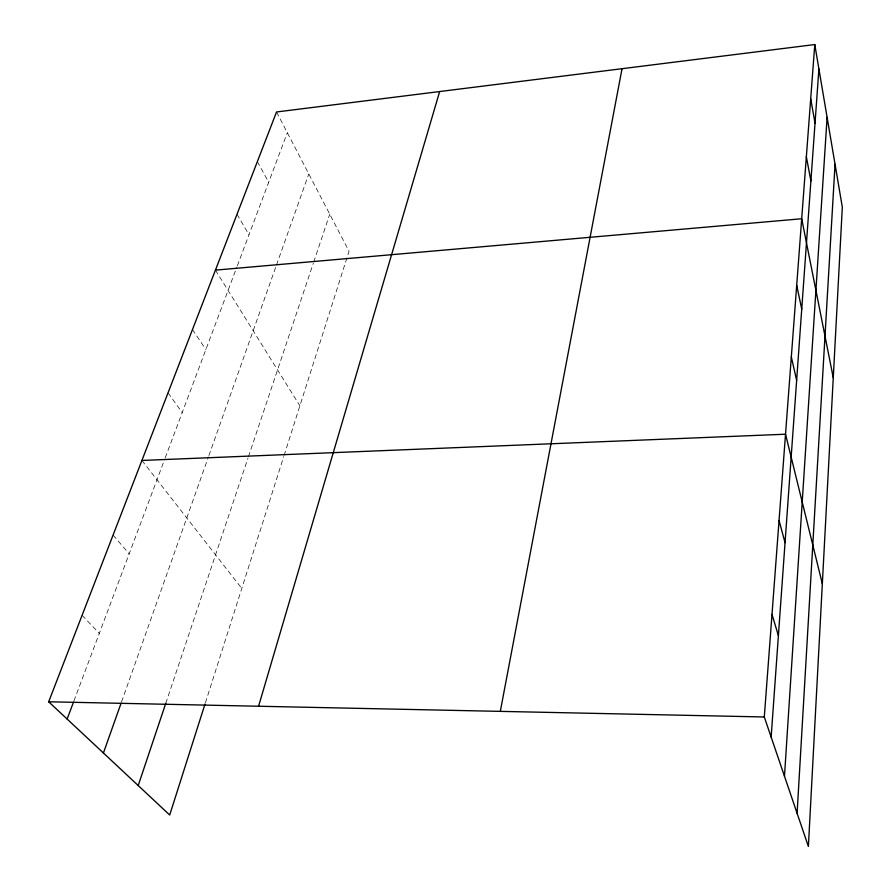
<?xml version="1.0" encoding="UTF-8"?>
<svg xmlns="http://www.w3.org/2000/svg" width="891" height="891" viewBox="0 0 891 891"><rect width="100%" height="100%" fill="white"/><g stroke="black" fill="none" stroke-linecap="round" stroke-linejoin="round"><path stroke-width="0.67" stroke-dasharray="4.46 3.34" d="M205.431 702.721L283.706 456.671M284.118 455.368L349.049 251.262L276.533 111.976M165.771 703.333L248.01 458.03M248.444 456.715L313.287 263.291M313.721 261.999L329.748 214.196M121.555 701.852L208.449 456.849M208.917 455.546L276.01 266.353M276.477 265.05L308.787 173.934M73.953 700.883L164.746 459.099M165.236 457.807L236.828 267.122M237.318 265.83L287.314 132.681M82.095 615.302L99.291 633.401M113.09 535.079L129.162 553.846M141.914 460.458L241.784 588.439M168.031 392.853L182.209 412.578M192.489 329.536L205.866 349.595M215.444 270.129L299.888 405.795M237.028 214.263L248.99 234.745M257.354 161.639L268.703 182.254"/><path stroke-width="1.34" d="M797.1 813.283L835.045 164.278M784.481 776.228L827.104 117.367M771.149 737.08L818.907 68.963M814.775 44.55L842.318 207.191L808.393 846.45L764.3 716.977L814.775 44.55L276.533 111.976L48.682 701.785L169.702 815.009L205.008 704.046M500.308 711.374L622.041 68.696M258.568 706.24L439.664 91.539M138.205 785.539L165.771 703.333M103.423 752.995L121.098 703.155M67.137 719.048L73.474 702.175M215.444 270.129L801.7 218.752L833.263 377.739M141.914 460.458L785.528 434.218L822.337 583.828M48.682 701.785L764.3 716.977M772.007 614.378L778.4 635.662M779.046 520.478L785.049 542.686M791.331 356.935L796.643 380.368M796.699 285.32L801.744 309.121M806.355 156.727L810.899 180.984M810.699 98.79L815.031 123.158"/></g></svg>
